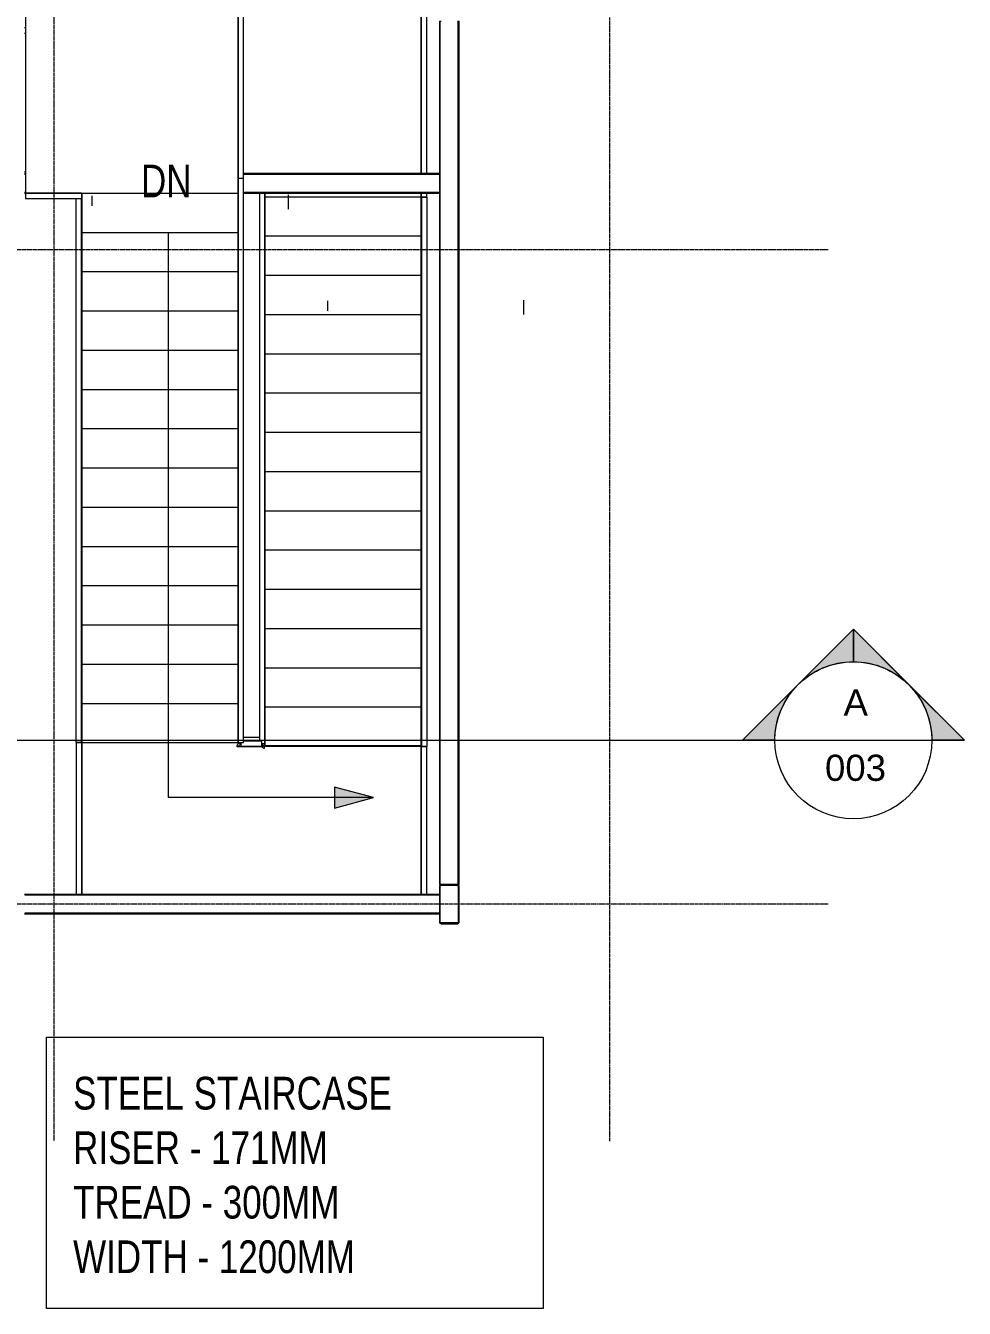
# Model space of a CAD drawing. Header units: millimetres. Extents: x -29259 to 87313, y -139821 to 46728.
# Drawn here: x 47237 to 54413, y -42125 to -32321 of the extents above; entities that cross this region are included whole.
import ezdxf

# ---------------------------------------------------------------- set-up
doc = ezdxf.new("R2010")
doc.units = ezdxf.units.MM
for name, pattern in [('Grid Line', [22.225, 12.7, -3.175, 3.175, -3.175]), ('Hidden', [7.14375, 4.7625, -2.38125]), ('Hidden_2_', [7.14375, 4.7625, -2.38125])]:
    doc.linetypes.add(name, pattern=pattern)
for name, color, linetype, lineweight in [('A-DETL-THIN', 151, 'Continuous', 9), ('A-DOOR', 31, 'Continuous', 9), ('A-FLOR-HRAL', 11, 'Continuous', 9), ('G-ANNO-SYMB', 111, 'Continuous', 9), ('G-ANNO-TEXT', 231, 'Continuous', 9), ('S-BEAM', 12, 'Continuous', 9), ('S-COLS', 52, 'Continuous', 18), ('S-GRID', 8, 'Continuous', 9), ('S-STRS', 31, 'Continuous', 9)]:
    doc.layers.add(name, color=color, linetype=linetype, lineweight=lineweight)
doc.styles.add('Arial_2', font='arial.ttf', dxfattribs={"height": 200})
doc.styles.add('Century Gothic_2', font='GOTHIC.TTF', dxfattribs={"width": 0.8, "height": 300})

# ---------------------------------------------------------------- blocks, each defined once
blk = doc.blocks.new('RHS-Rectangular Hollow Section-Column - 804097-TERRACE FLOOR PLAN')
at = {"layer": 'S-COLS', "lineweight": 9}
h = blk.add_hatch(color=55, dxfattribs=at)
h.paths.add_polyline_path([(17611.6, -150), (17617.6, -148.4), (17622, -144), (17623.6, -138), (17623.2, 141.1), (17620.1, 146.5), (17614.7, 149.6), (17611.6, 150), (17482.5, 149.6), (17477.1, 146.5), (17474, 141.1), (17473.6, 138), (17474, -141.1), (17477.1, -146.5), (17482.5, -149.6), (17485.6, -150)])
h.paths.add_polyline_path([(17485.6, -144), (17482.6, -143.2), (17480.4, -141), (17479.6, -138), (17480.4, 141), (17482.6, 143.2), (17485.6, 144), (17614.6, 143.2), (17616.8, 141), (17617.6, 138), (17616.8, -141), (17614.6, -143.2), (17611.6, -144)])
at = {"layer": 'S-COLS', "color": 250, "lineweight": 9}
for p, q in [((17473.6, 138), (17473.6, -138)), ((17479.6, -138), (17479.6, 138)), ((17611.6, 150), (17485.6, 150)), ((17485.6, 144), (17611.6, 144)), ((17617.6, 138), (17617.6, -138)), ((17623.6, -138), (17623.6, 138)), ((17611.6, -144), (17485.6, -144)), ((17485.6, -150), (17611.6, -150))]:
    blk.add_line(p, q, dxfattribs=at)
for centre, radius, start, end in [((17485.6, 138), 12, 90, 180), ((17485.6, 138), 6, 90, 180), ((17611.6, 138), 12, 360, 90), ((17611.6, 138), 6, 360, 90), ((17485.6, -138), 12, 180, 270), ((17485.6, -138), 6, 180, 270), ((17611.6, -138), 12, 270, 360), ((17611.6, -138), 6, 270, 360)]:
    blk.add_arc(centre, radius, start, end, dxfattribs=at)
blk = doc.blocks.new('RHS-Rectangular Hollow Section - 300x150x6RHS-1527276-TERRACE FLOOR PLAN')
at = {"layer": 'S-BEAM', "color": 250}
for p, q in [((3324.6, 75), (-3274.6, 75)), ((-3274.6, 63), (-3274.6, 75)), ((3324.6, 75), (3324.6, 63)), ((-3274.6, -75), (-3274.6, -63)), ((-3274.6, -75), (3324.6, -75)), ((3324.6, -63), (3324.6, -75))]:
    blk.add_line(p, q, dxfattribs=at)
at = {"layer": 'S-BEAM', "color": 250, "linetype": 'Hidden_2_'}
for p, q in [((3324.6, 69), (-3274.6, 69)), ((3324.6, -69), (-3274.6, -69))]:
    blk.add_line(p, q, dxfattribs=at)
blk = doc.blocks.new('RHS-Rectangular Hollow Section - 250x150x6RHS-1527157-TERRACE FLOOR PLAN')
at = {"layer": 'S-BEAM', "color": 250}
for p, q in [((1437, 75), (-1736.6, 75)), ((-1736.6, -75), (1437, -75))]:
    blk.add_line(p, q, dxfattribs=at)
at = {"layer": 'S-BEAM', "color": 250, "linetype": 'Hidden_2_'}
for p, q in [((1437, 69), (-1736.6, 69)), ((1437, -69), (-1736.6, -69))]:
    blk.add_line(p, q, dxfattribs=at)
blk = doc.blocks.new('SFC - ISMC100-1532369-TERRACE FLOOR PLAN')
at = {"layer": 'S-BEAM', "color": 250}
blk.add_line((-511.7, 34.6), (683.3, 34.6), dxfattribs=at)
blk = doc.blocks.new('RHS-Rectangular Hollow Section - 250x150x6RHS-1532382-TERRACE FLOOR PLAN')
at = {"layer": 'S-BEAM', "color": 250}
for p, q in [((-648.1, 75), (-2147.6, 75)), ((-2147.6, 63), (-2147.6, 73.4)), ((-2147.6, -63), (-2147.6, 63)), ((1028.5, 75), (1018.5, 75)), ((-2147.6, -71.5), (-2147.6, -63)), ((-2147.6, -75), (-648.1, -75)), ((1018.5, -75), (1028.5, -75))]:
    blk.add_line(p, q, dxfattribs=at)
at = {"layer": 'S-BEAM', "color": 250, "linetype": 'Hidden_2_'}
for p, q in [((-648.1, 69), (-2147.6, 69)), ((1028.5, 69), (1018.5, 69)), ((-648.1, -69), (-2147.6, -69)), ((1028.5, -69), (1018.5, -69))]:
    blk.add_line(p, q, dxfattribs=at)
blk = doc.blocks.new('Railing - Railing-1525472-TERRACE FLOOR PLAN')
at = {"layer": 'A-FLOR-HRAL', "color": 250}
for p, q in [((15934.1, 5548.3), (15936.6, 5548.3)), ((15934.1, 5434.6), (15934.1, 5548.3)), ((15934.1, 1234.6), (15934.1, 5434.6)), ((16139.1, 5434.6), (16139.1, 5404.6)), ((16139.1, 5404.6), (16139.1, 1202.1)), ((15934.1, 1224.3), (15934.1, 1234.6)), ((15934.1, 1202.1), (15934.1, 1204.6)), ((16116.9, 1202.1), (15934.1, 1202.1)), ((16139.1, 1202.1), (16136.6, 1202.1))]:
    blk.add_line(p, q, dxfattribs=at)
blk = doc.blocks.new('Top Rail Type - Top Rail_Internal_-1525505-TERRACE FLOOR PLAN')
at = {"layer": 'A-FLOR-HRAL', "color": 250}
for p, q in [((15926.9, 1204.6), (15956.6, 1204.6)), ((15936.6, 1234.6), (15936.6, 1229.6)), ((16116.6, 1204.6), (16121.6, 1204.6)), ((16136.6, 1194.9), (16136.6, 1224.6))]:
    blk.add_line(p, q, dxfattribs=at)
at = {"layer": 'A-FLOR-HRAL', "color": 250, "flags": 128}
for points in [[(15937.2, 1227.8), (15934.3, 1224.6), (15930.2, 1219.4), (15927, 1214.6), (15924.9, 1210.5), (15924.2, 1207.3), (15924.9, 1205.3), (15926.9, 1204.6)], [(15926.9, 1204.6), (15930, 1205.3), (15934.1, 1207.3), (15938.9, 1210.5), (15944.1, 1214.6), (15949.3, 1219.4), (15954.1, 1224.6), (15956.7, 1227.7)], [(15953.5, 1234.5), (15951.4, 1232.9), (15946.6, 1229.7), (15942.5, 1227.7), (15939.3, 1227), (15937.3, 1227.6), (15936.6, 1229.6)], [(16114.2, 1204.5), (16116.6, 1202.3), (16121.8, 1198.2), (16126.6, 1195), (16130.7, 1192.9), (16133.9, 1192.2), (16135.9, 1192.9), (16136.6, 1194.9)], [(16136.6, 1194.9), (16135.9, 1198), (16133.9, 1202.1), (16130.7, 1206.9), (16126.6, 1212.1), (16121.8, 1217.3), (16116.6, 1222.1)], [(16116.7, 1221.5), (16118.3, 1219.4), (16121.5, 1214.6), (16123.5, 1210.5), (16124.2, 1207.3), (16123.6, 1205.3), (16121.6, 1204.6)]]:
    blk.add_lwpolyline(points, dxfattribs=at)
blk = doc.blocks.new('Top Rail Type - Top Rail_Internal_-V8-TERRACE FLOOR PLAN')
at = {"layer": 'A-FLOR-HRAL', "color": 250}
for p, q in [((15936.6, 5548.3), (15976.6, 5548.3)), ((15936.6, 5434.6), (15936.6, 5548.3)), ((15976.6, 5434.6), (15976.6, 5548.3)), ((15936.6, 1234.6), (15936.6, 5434.6)), ((15976.6, 1234.6), (15976.6, 5434.6)), ((16096.6, 5434.6), (16096.6, 5404.6)), ((16096.6, 5404.6), (16096.6, 1244.6)), ((16136.6, 5434.6), (16136.6, 5404.6)), ((16136.6, 5404.6), (16136.6, 1224.6)), ((16096.6, 1274.6), (15976.6, 1274.6)), ((15936.6, 1234.6), (15976.6, 1234.6)), ((15956.6, 1204.6), (15956.6, 1235.1)), ((16116.6, 1204.6), (15956.6, 1204.6)), ((16116.6, 1244.6), (15976.6, 1244.6)), ((16116.6, 1204.6), (16116.6, 1244.6)), ((16136.6, 1224.6), (16116.6, 1224.6))]:
    blk.add_line(p, q, dxfattribs=at)
blk = doc.blocks.new('Railing - Railing-1525920-TERRACE FLOOR PLAN')
at = {"layer": 'A-FLOR-HRAL', "color": 250}
for p, q in [((14310, 5437.1), (14736.6, 5437.1)), ((14310, 5434.6), (14310, 5437.1)), ((14736.6, 5437.1), (14736.6, 5434.6))]:
    blk.add_line(p, q, dxfattribs=at)
blk = doc.blocks.new('Top Rail Type - Top Rail_Internal_-1525953-TERRACE FLOOR PLAN')
at = {"layer": 'A-FLOR-HRAL', "color": 250}
for p, q in [((14310, 5434.6), (14310, 5394.6)), ((14310, 5434.6), (14736.6, 5434.6)), ((14310, 5394.6), (14736.6, 5394.6)), ((14736.6, 5434.6), (14736.6, 5394.6))]:
    blk.add_line(p, q, dxfattribs=at)
blk = doc.blocks.new('Railing - Railing-1526293-TERRACE FLOOR PLAN')
at = {"layer": 'A-FLOR-HRAL', "color": 250}
for p, q in [((14736.6, 5434.6), (14739.1, 5434.6)), ((14739.1, 5434.6), (14739.1, 1234.6)), ((14739.1, 1234.6), (14736.6, 1234.6))]:
    blk.add_line(p, q, dxfattribs=at)
blk = doc.blocks.new('Top Rail Type - Top Rail_Internal_-1526297-TERRACE FLOOR PLAN')
at = {"layer": 'A-FLOR-HRAL', "color": 250}
for p, q in [((14696.6, 5434.6), (14736.6, 5434.6)), ((14696.6, 1234.6), (14696.6, 5394.6)), ((14736.6, 1234.6), (14736.6, 5394.6)), ((14696.6, 1234.6), (14736.6, 1234.6))]:
    blk.add_line(p, q, dxfattribs=at)
blk = doc.blocks.new('Railing - Railing-1534487-TERRACE FLOOR PLAN')
at = {"layer": 'A-FLOR-HRAL', "color": 250}
for p, q in [((14310, 6896.7), (14310, 6899.2)), ((15934.1, 6896.7), (14310, 6896.7)), ((15934.1, 5548.3), (15934.1, 6896.7)), ((15936.6, 5548.3), (15934.1, 5548.3))]:
    blk.add_line(p, q, dxfattribs=at)
blk = doc.blocks.new('Top Rail Type - Top Rail_Internal_-1534491-TERRACE FLOOR PLAN')
at = {"layer": 'A-FLOR-HRAL', "color": 250}
for p, q in [((14310, 6899.2), (14310, 6939.2)), ((15976.6, 6939.2), (14310, 6939.2)), ((15936.6, 6899.2), (14310, 6899.2)), ((15936.6, 5548.3), (15936.6, 6899.2)), ((15976.6, 5548.3), (15976.6, 6939.2)), ((15936.6, 5548.3), (15976.6, 5548.3))]:
    blk.add_line(p, q, dxfattribs=at)
blk = doc.blocks.new('Railing - Railing-1534666-TERRACE FLOOR PLAN')
at = {"layer": 'A-FLOR-HRAL', "color": 250}
for p, q in [((17334.1, 5404.6), (17336.6, 5404.6)), ((17334.1, 1204.6), (17334.1, 5404.6)), ((17336.6, 1204.6), (17334.1, 1204.6))]:
    blk.add_line(p, q, dxfattribs=at)
blk = doc.blocks.new('Top Rail Type - Top Rail_Internal_-1534670-TERRACE FLOOR PLAN')
at = {"layer": 'A-FLOR-HRAL', "color": 250}
for p, q in [((17376.6, 5404.6), (17336.6, 5404.6)), ((17336.6, 5404.6), (17336.6, 1204.6)), ((17376.6, 5404.6), (17376.6, 1204.6)), ((17376.6, 1204.6), (17336.6, 1204.6))]:
    blk.add_line(p, q, dxfattribs=at)
blk = doc.blocks.new('Railing - Railing-1534798-TERRACE FLOOR PLAN')
at = {"layer": 'A-FLOR-HRAL', "color": 250}
for p, q in [((14736.6, 1234.6), (14739.1, 1234.6)), ((14739.1, 1234.6), (14739.1, 74.9)), ((17334.1, 1204.6), (17336.6, 1204.6)), ((17334.1, 75), (17334.1, 1204.6))]:
    blk.add_line(p, q, dxfattribs=at)
blk = doc.blocks.new('Top Rail Type - Top Rail_Internal_-1534802-TERRACE FLOOR PLAN')
at = {"layer": 'A-FLOR-HRAL', "color": 250}
for p, q in [((14736.6, 1234.6), (14696.6, 1234.6)), ((14696.6, 1234.6), (14696.6, 74.9)), ((14736.6, 1234.6), (14736.6, 74.9)), ((17336.6, 1204.6), (17376.6, 1204.6)), ((17336.6, 75), (17336.6, 1204.6)), ((17376.6, 75), (17376.6, 1204.6))]:
    blk.add_line(p, q, dxfattribs=at)
blk = doc.blocks.new('Railing - Railing-1535008-TERRACE FLOOR PLAN')
at = {"layer": 'A-FLOR-HRAL', "color": 250}
for p, q in [((17334.1, 5584.6), (17334.1, 6824.2)), ((17334.1, 5404.6), (17334.1, 5434.6)), ((17336.6, 5404.6), (17334.1, 5404.6))]:
    blk.add_line(p, q, dxfattribs=at)
blk = doc.blocks.new('Top Rail Type - Top Rail_Internal_-1535012-TERRACE FLOOR PLAN')
at = {"layer": 'A-FLOR-HRAL', "color": 250}
for p, q in [((17336.6, 5584.6), (17336.6, 6824.2)), ((17376.6, 5584.6), (17376.6, 6824.2)), ((17336.6, 5404.6), (17336.6, 5434.6)), ((17336.6, 5404.6), (17376.6, 5404.6)), ((17376.6, 5404.6), (17376.6, 5434.6))]:
    blk.add_line(p, q, dxfattribs=at)
blk = doc.blocks.new('Roaster Building_ST_RVT2022 _SST__rvt-2-TERRACE FLOOR PLAN')
at = {"layer": 'S-STRS', "color": 250}
for p, q in [((14310, 6896.7), (14310, 5437.1)), ((14739.1, 5434.6), (15934.1, 5434.6)), ((17334.1, 5404.6), (16139.1, 5404.6)), ((14739.1, 5134.6), (15934.1, 5134.6)), ((17334.1, 5104.6), (16139.1, 5104.6)), ((14739.1, 4834.6), (15934.1, 4834.6)), ((17334.1, 4804.6), (16139.1, 4804.6)), ((14739.1, 4534.6), (15934.1, 4534.6)), ((17334.1, 4504.6), (16139.1, 4504.6)), ((14739.1, 4234.6), (15934.1, 4234.6)), ((17334.1, 4204.6), (16139.1, 4204.6)), ((14739.1, 3934.6), (15934.1, 3934.6)), ((17334.1, 3904.6), (16139.1, 3904.6)), ((14739.1, 3634.6), (15934.1, 3634.6)), ((17334.1, 3604.6), (16139.1, 3604.6)), ((14739.1, 3334.6), (15934.1, 3334.6)), ((17334.1, 3304.6), (16139.1, 3304.6)), ((14739.1, 3034.6), (15934.1, 3034.6)), ((17334.1, 3004.6), (16139.1, 3004.6)), ((14739.1, 2734.6), (15934.1, 2734.6)), ((17334.1, 2704.6), (16139.1, 2704.6)), ((14739.1, 2434.6), (15934.1, 2434.6)), ((17334.1, 2404.6), (16139.1, 2404.6)), ((14739.1, 2134.6), (15934.1, 2134.6)), ((17334.1, 2104.6), (16139.1, 2104.6)), ((14739.1, 1834.6), (15934.1, 1834.6)), ((17334.1, 1804.6), (16139.1, 1804.6)), ((14739.1, 1534.6), (15934.1, 1534.6)), ((17334.1, 1504.6), (16139.1, 1504.6)), ((14739.1, 1234.6), (15934.1, 1234.6)), ((17334.1, 1204.6), (16139.1, 1204.6))]:
    blk.add_line(p, q, dxfattribs=at)
at = {"layer": 'S-STRS', "color": 250, "linetype": 'Hidden'}
for p, q in [((14739.1, 5434.6), (15934.1, 5434.6)), ((14739.1, 5134.6), (15934.1, 5134.6)), ((17334.1, 5104.6), (16139.1, 5104.6)), ((14739.1, 4834.6), (15934.1, 4834.6)), ((17334.1, 4804.6), (16139.1, 4804.6)), ((14739.1, 4534.6), (15934.1, 4534.6)), ((17334.1, 4504.6), (16139.1, 4504.6)), ((14739.1, 4234.6), (15934.1, 4234.6)), ((17334.1, 4204.6), (16139.1, 4204.6)), ((14739.1, 3934.6), (15934.1, 3934.6)), ((17334.1, 3904.6), (16139.1, 3904.6)), ((14739.1, 3634.6), (15934.1, 3634.6)), ((17334.1, 3604.6), (16139.1, 3604.6)), ((14739.1, 3334.6), (15934.1, 3334.6)), ((17334.1, 3304.6), (16139.1, 3304.6)), ((14739.1, 3034.6), (15934.1, 3034.6)), ((17334.1, 3004.6), (16139.1, 3004.6)), ((14739.1, 2734.6), (15934.1, 2734.6)), ((17334.1, 2704.6), (16139.1, 2704.6)), ((14739.1, 2434.6), (15934.1, 2434.6)), ((17334.1, 2404.6), (16139.1, 2404.6)), ((14739.1, 2134.6), (15934.1, 2134.6)), ((17334.1, 2104.6), (16139.1, 2104.6)), ((14739.1, 1834.6), (15934.1, 1834.6)), ((17334.1, 1804.6), (16139.1, 1804.6)), ((14739.1, 1534.6), (15934.1, 1534.6)), ((17334.1, 1504.6), (16139.1, 1504.6)), ((17334.1, 1204.6), (16139.1, 1204.6))]:
    blk.add_line(p, q, dxfattribs=at)
at = {"layer": 'A-FLOR-HRAL', "color": 250, "lineweight": 9}
for name in ['Top Rail Type - Top Rail_Internal_-1534491-TERRACE FLOOR PLAN', 'Railing - Railing-1534487-TERRACE FLOOR PLAN', 'Railing - Railing-1535008-TERRACE FLOOR PLAN', 'Top Rail Type - Top Rail_Internal_-1535012-TERRACE FLOOR PLAN', 'Railing - Railing-1525472-TERRACE FLOOR PLAN', 'Top Rail Type - Top Rail_Internal_-V8-TERRACE FLOOR PLAN', 'Railing - Railing-1525920-TERRACE FLOOR PLAN', 'Top Rail Type - Top Rail_Internal_-1525953-TERRACE FLOOR PLAN', 'Top Rail Type - Top Rail_Internal_-1526297-TERRACE FLOOR PLAN', 'Railing - Railing-1526293-TERRACE FLOOR PLAN', 'Railing - Railing-1534666-TERRACE FLOOR PLAN', 'Top Rail Type - Top Rail_Internal_-1534670-TERRACE FLOOR PLAN', 'Top Rail Type - Top Rail_Internal_-1534802-TERRACE FLOOR PLAN', 'Railing - Railing-1534798-TERRACE FLOOR PLAN', 'Top Rail Type - Top Rail_Internal_-1525505-TERRACE FLOOR PLAN']:
    blk.add_blockref(name, (0, 0), dxfattribs=at)
at = {"layer": 'S-BEAM', "color": 250, "lineweight": 9}
for name, p, rotation in [('RHS-Rectangular Hollow Section - 300x150x6RHS-1527276-TERRACE FLOOR PLAN', (17548.6, 3474.6), 269.9999999999999), ('RHS-Rectangular Hollow Section - 250x150x6RHS-1532382-TERRACE FLOOR PLAN', (15328.5, 5509.6), 180)]:
    blk.add_blockref(name, p, dxfattribs=dict(at, rotation=rotation))
for name, p in [('SFC - ISMC100-1532369-TERRACE FLOOR PLAN', (16650.8, 1177.8)), ('RHS-Rectangular Hollow Section - 250x150x6RHS-1527157-TERRACE FLOOR PLAN', (16036.6, 0))]:
    blk.add_blockref(name, p, dxfattribs=at)
at = {"layer": 'S-COLS', "color": 250, "lineweight": 9}
blk.add_blockref('RHS-Rectangular Hollow Section-Column - 804097-TERRACE FLOOR PLAN', (0, 0), dxfattribs=at)
blk = doc.blocks.new('LTTS_AT_AR_Door-Passage-Single-Flush - 1200 x 2100mm_FSD 01-919959-TERRACE FLOOR PLAN')
at = {"layer": 'A-DOOR', "lineweight": 18}
for p, q in [((505, -116.3), (505, -106.3)), ((550, -106.3), (550, -116.3))]:
    blk.add_line(p, q, dxfattribs=at)
at = {"layer": 'A-DOOR'}
blk.add_arc((550, -81.4), 1100, 181.30535, 181.82749, dxfattribs=at)
blk = doc.blocks.new('Section - M_Section Head - Filled-1049-TERRACE FLOOR PLAN')
at = {"layer": 'G-ANNO-SYMB'}
h = blk.add_hatch(color=256, dxfattribs=at)
edge = h.paths.add_edge_path()
edge.add_line((-6, 8.485), (-6, 6))
edge.add_arc((-6, 0), 6, 90, 135)
edge.add_line((-10.243, 4.243), (-6, 8.485))
h = blk.add_hatch(color=256, dxfattribs=at)
edge = h.paths.add_edge_path()
edge.add_line((-6, 8.485), (-1.757, 4.243))
edge.add_arc((-6, 0), 6, 45, 90)
edge.add_line((-6, 6), (-6, 8.485))
h = blk.add_hatch(color=256, dxfattribs=at)
edge = h.paths.add_edge_path()
edge.add_line((-14.485, 0), (-10.243, 4.243))
edge.add_arc((-6, 0), 6, 135, 180)
edge.add_line((-12, 0), (-14.485, 0))
h = blk.add_hatch(color=256, dxfattribs=at)
edge = h.paths.add_edge_path()
edge.add_line((2.485, 0), (0, 0))
edge.add_arc((-6, 0), 6, 360, 405)
edge.add_line((-1.757, 4.243), (2.485, 0))
for p, q in [((-6, 8.485), (-14.485, 0)), ((-6, 8.485), (-10.243, 4.243)), ((-6, 8.485), (2.485, 0)), ((-6, 6), (-6, 8.485)), ((-6, 8.485), (-6, 6)), ((-1.757, 4.243), (-6, 8.485)), ((-10.243, 4.243), (-14.485, 0)), ((2.485, 0), (-1.757, 4.243)), ((-14.485, 0), (-12, 0)), ((0, 0), (2.485, 0)), ((-12, 0), (-14.485, 0)), ((0, 0), (2.485, 0))]:
    blk.add_line(p, q, dxfattribs=at)
for start, end in [(360, 180), (90, 135), (45, 90), (135, 180), (360, 45), (180, 360)]:
    blk.add_arc((-6, 0), 6, start, end, dxfattribs=at)

msp = doc.modelspace()

# ---------------------------------------------------------------- hatches: boundary and pattern name
at = {"layer": 'G-ANNO-TEXT'}
msp.add_hatch(color=250, dxfattribs=at).paths.add_polyline_path([(49897, -38221.9), (49597, -38141.5), (49597, -38302.3)])

# ---------------------------------------------------------------- linework, layer by layer
at = {"layer": 'A-DETL-THIN'}
for p, q in [((47746, -33698), (47746, -33621.3)), ((49246, -33725.3), (49246, -33615.3)), ((49546, -34502), (49546, -34425.3)), ((51046, -34529.3), (51046, -34419.3))]:
    msp.add_line(p, q, dxfattribs=at)
at = {"layer": 'G-ANNO-SYMB'}
for p, q in [((25265.4, -37783.6), (52964.7, -37783.6)), ((52964.7, -37783.6), (54164.7, -37783.6))]:
    msp.add_line(p, q, dxfattribs=at)
at = {"layer": 'G-ANNO-TEXT', "color": 250}
for p, q in [((48327.5, -38221.9), (48327.5, -33903.1)), ((49897, -38221.9), (48327.5, -38221.9)), ((49897, -38221.9), (49597, -38141.5)), ((49597, -38141.5), (49597, -38302.3)), ((49597, -38302.3), (49897, -38221.9))]:
    msp.add_line(p, q, dxfattribs=at)
at = {"layer": 'G-ANNO-TEXT', "color": 250, "flags": 128}
msp.add_lwpolyline([(47396.3, -40051.8), (51194.2, -40051.8), (51194.2, -42125.2), (47396.3, -42125.2)], close=True, dxfattribs=at)
at = {"layer": 'S-GRID', "linetype": 'Grid Line'}
for p, q in [((51701, -15573.3), (51701, -40847)), ((47451.2, -16843.3), (47451.2, -40847)), ((53373.2, -34035.9), (24486.9, -34035.9)), ((53373.2, -39035.9), (24486.9, -39035.9))]:
    msp.add_line(p, q, dxfattribs=at)

# ---------------------------------------------------------------- block references
at = {"color": 10, "lineweight": 5}
msp.add_blockref('Roaster Building_ST_RVT2022 _SST__rvt-2-TERRACE FLOOR PLAN', (32926.6, -39035.9), dxfattribs=at)
at = {"layer": 'A-DOOR', "rotation": 90}
msp.add_blockref('LTTS_AT_AR_Door-Passage-Single-Flush - 1200 x 2100mm_FSD 01-919959-TERRACE FLOOR PLAN', (47120.3, -32885.9), dxfattribs=at)
at = {"layer": 'G-ANNO-SYMB', "extrusion": (0, 0, -1), "xscale": 99.99999999999993, "yscale": 99.99999999999993, "zscale": 99.99999999999993}
msp.add_blockref('Section - M_Section Head - Filled-1049-TERRACE FLOOR PLAN', (-52964.7, -37783.6), dxfattribs=at)

# ---------------------------------------------------------------- texts
at = {"layer": 'G-ANNO-SYMB', "char_height": 200, "attachment_point": 1, "style": 'Arial_2'}
for s, insert, width in [('A', (53489.9, -37394.7), 232.489), ('003', (53347.9, -37893.6), 577.215)]:
    msp.add_mtext(s, dxfattribs=dict(at, insert=insert, width=width))
at = {"layer": 'G-ANNO-TEXT', "color": 7, "char_height": 250, "attachment_point": 1, "style": 'Century Gothic_2'}
for s, insert, width in [('DN', (48118.3, -33383.5), 500.253), ('STEEL STAIRCASE', (47599.5, -40355.6), 2616.708), ('RISER - 171MM ', (47599.5, -40772.3), 2437.13), ('TREAD - 300MM', (47599.5, -41189), 2507.678), ('WIDTH - 1200MM ', (47599.5, -41605.7), 2809.113)]:
    msp.add_mtext(s, dxfattribs=dict(at, insert=insert, width=width))

doc.saveas('drawing.dxf')
